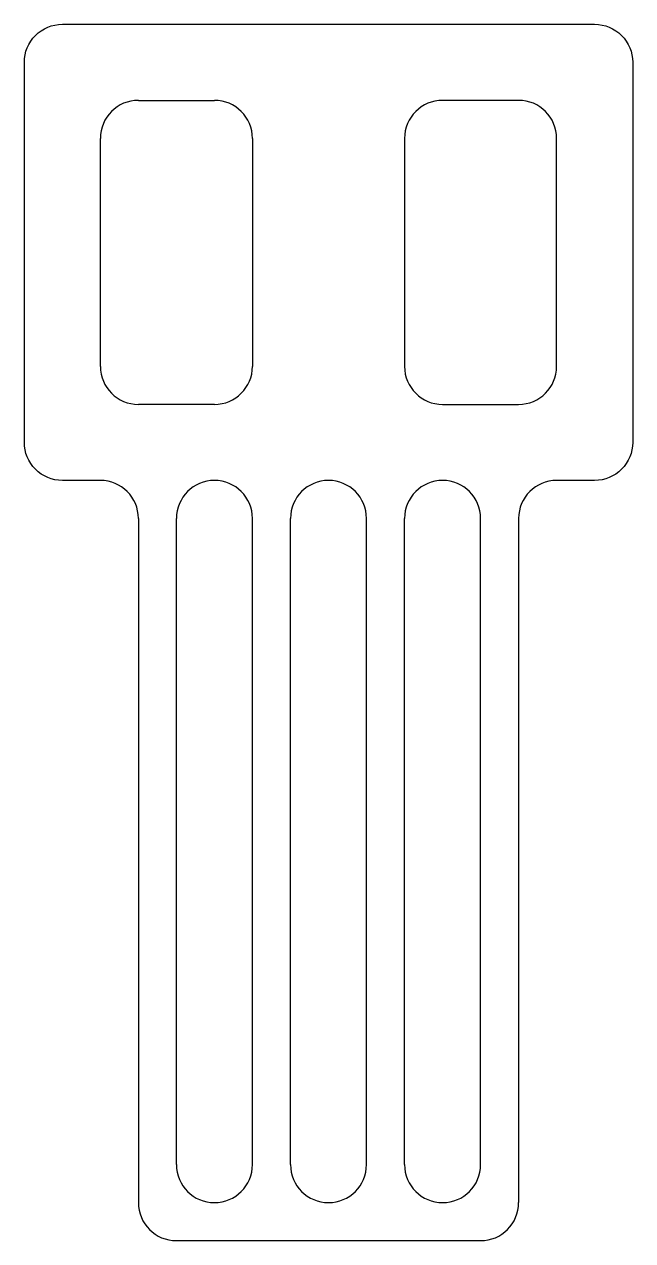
# Model space of a CAD drawing. Header units: millimetres. Extents: x 2739 to 2819, y 1806 to 1966.
import ezdxf

# ---------------------------------------------------------------- set-up
doc = ezdxf.new("R2010")
doc.units = ezdxf.units.MM

msp = doc.modelspace()

# ---------------------------------------------------------------- linework, layer by layer
for p, q in [((2753.63, 1955.57), (2758.63, 1955.57)), ((2758.63, 1955.57), (2763.63, 1955.57)), ((2798.63, 1955.57), (2793.63, 1955.57)), ((2803.63, 1955.57), (2798.63, 1955.57)), ((2748.63, 1920.57), (2748.63, 1950.57)), ((2768.63, 1950.57), (2768.63, 1920.57)), ((2788.63, 1950.57), (2788.63, 1920.57)), ((2808.63, 1920.57), (2808.63, 1950.57)), ((2758.63, 1915.57), (2753.63, 1915.57)), ((2763.63, 1915.57), (2758.63, 1915.57)), ((2793.63, 1915.57), (2798.63, 1915.57)), ((2798.63, 1915.57), (2803.63, 1915.57)), ((2763.63, 1905.57), (2763.63, 1905.57)), ((2763.63, 1905.57), (2763.63, 1905.57)), ((2778.63, 1905.57), (2778.63, 1905.57)), ((2778.63, 1905.57), (2778.63, 1905.57)), ((2793.63, 1905.57), (2793.63, 1905.57)), ((2793.63, 1905.57), (2793.63, 1905.57)), ((2753.63, 1900.57), (2753.63, 1810.57)), ((2758.63, 1815.57), (2758.63, 1900.57)), ((2768.63, 1815.57), (2768.63, 1900.57)), ((2773.63, 1815.57), (2773.63, 1900.57)), ((2783.63, 1815.57), (2783.63, 1900.57)), ((2788.63, 1815.57), (2788.63, 1900.57)), ((2798.63, 1815.57), (2798.63, 1900.57)), ((2803.63, 1900.57), (2803.63, 1810.57)), ((2763.63, 1810.57), (2763.63, 1810.57)), ((2763.63, 1810.57), (2763.63, 1810.57)), ((2778.63, 1810.57), (2778.63, 1810.57)), ((2778.63, 1810.57), (2778.63, 1810.57)), ((2793.63, 1810.57), (2793.63, 1810.57)), ((2793.63, 1810.57), (2793.63, 1810.57)), ((2758.63, 1805.57), (2798.63, 1805.57))]:
    msp.add_line(p, q)
msp.add_lwpolyline([(2748.63, 1905.57), (2743.63, 1905.57, -0.414214), (2738.63, 1910.57), (2738.63, 1960.57, -0.414214), (2743.63, 1965.57), (2813.63, 1965.57, -0.414214), (2818.63, 1960.57), (2818.63, 1910.57, -0.414214), (2813.63, 1905.57), (2808.63, 1905.57)], format="xyb")
for centre, start, end in [((2753.63, 1950.57), 90, 180), ((2763.63, 1950.57), 0, 90), ((2793.63, 1950.57), 90, 180), ((2803.63, 1950.57), 0, 90), ((2753.63, 1920.57), 180, 270), ((2763.63, 1920.57), 270, 0), ((2793.63, 1920.57), 180, 270), ((2803.63, 1920.57), 270, 0), ((2748.63, 1900.57), 0, 90), ((2763.63, 1900.57), 90, 180), ((2763.63, 1900.57), 0, 90), ((2778.63, 1900.57), 90, 180), ((2778.63, 1900.57), 0, 90), ((2793.63, 1900.57), 90, 180), ((2793.63, 1900.57), 0, 90), ((2808.63, 1900.57), 90, 180), ((2763.63, 1815.57), 180, 270), ((2763.63, 1815.57), 270, 0), ((2778.63, 1815.57), 180, 270), ((2778.63, 1815.57), 270, 0), ((2793.63, 1815.57), 180, 270), ((2793.63, 1815.57), 270, 0), ((2758.63, 1810.57), 180, 270), ((2798.63, 1810.57), 270, 0)]:
    msp.add_arc(centre, 5, start, end)

doc.saveas('drawing.dxf')
